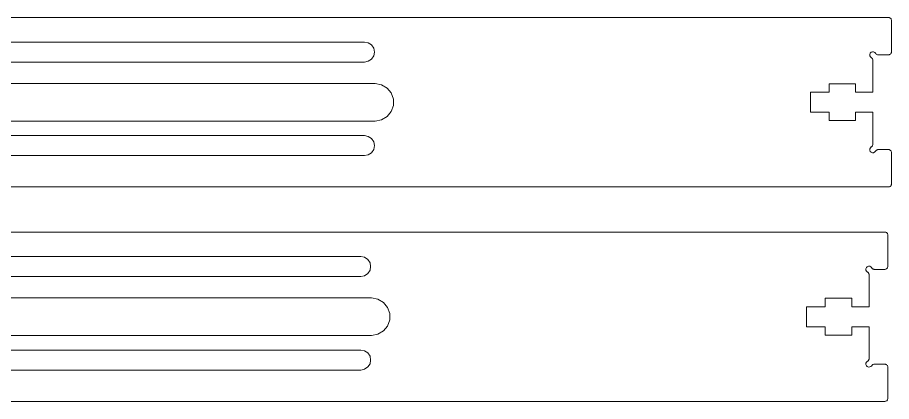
# Model space of a CAD drawing. Header units: inches. Extents: x 0 to 612, y 168 to 624.
# Drawn here: x 373.2 to 510.6, y 563.6 to 624 of the extents above; entities that cross this region are included whole.
import ezdxf

# ---------------------------------------------------------------- set-up
doc = ezdxf.new("R2010")
doc.units = ezdxf.units.IN
doc.header["$MEASUREMENT"] = 0
doc.layers.add('Capa 1', color=7, linetype='Continuous')

# ---------------------------------------------------------------- blocks, each defined once
blk = doc.blocks.new('block 2934')
at = {"layer": 'Capa 1', "color": 7, "lineweight": 9, "true_color": 0xffffff}
blk.add_lwpolyline([(504.89, 607.76), (504.89, 609.08)], dxfattribs=at)
blk = doc.blocks.new('block 2935')
at = {"layer": 'Capa 1', "color": 7, "lineweight": 9, "true_color": 0xffffff}
blk.add_lwpolyline([(500.78, 607.76), (504.89, 607.76)], dxfattribs=at)
blk = doc.blocks.new('block 2936')
at = {"layer": 'Capa 1', "color": 7, "lineweight": 9, "true_color": 0xffffff}
blk.add_lwpolyline([(504.89, 613.54), (500.78, 613.54)], dxfattribs=at)
blk = doc.blocks.new('block 2953')
at = {"layer": 'Capa 1', "color": 7, "lineweight": 9, "true_color": 0xffffff}
blk.add_lwpolyline([(510.08, 597.32), (510.19, 597.32), (510.26, 597.35), (510.36, 597.39), (510.43, 597.45), (510.5, 597.52), (510.53, 597.63), (510.57, 597.7), (510.57, 597.8)], dxfattribs=at)
blk = doc.blocks.new('block 2956')
at = {"layer": 'Capa 1', "color": 7, "lineweight": 9, "true_color": 0xffffff}
blk.add_lwpolyline([(427.72, 620.11), (313.4, 620.11)], dxfattribs=at)
blk = doc.blocks.new('block 2957')
at = {"layer": 'Capa 1', "color": 7, "lineweight": 9, "true_color": 0xffffff}
blk.add_lwpolyline([(427.72, 616.96), (428.31, 617.1), (428.83, 617.41), (429.18, 617.93), (429.28, 618.55), (429.18, 619.14), (428.83, 619.66), (428.31, 619.97), (427.72, 620.11)], dxfattribs=at)
blk = doc.blocks.new('block 2959')
at = {"layer": 'Capa 1', "color": 7, "lineweight": 9, "true_color": 0xffffff}
blk.add_lwpolyline([(427.72, 605.41), (313.4, 605.41)], dxfattribs=at)
blk = doc.blocks.new('block 2960')
at = {"layer": 'Capa 1', "color": 7, "lineweight": 9, "true_color": 0xffffff}
blk.add_lwpolyline([(427.72, 602.26), (428.31, 602.37), (428.83, 602.71), (429.18, 603.23), (429.28, 603.82), (429.18, 604.44), (428.83, 604.93), (428.31, 605.27), (427.72, 605.41)], dxfattribs=at)
blk = doc.blocks.new('block 2961')
at = {"layer": 'Capa 1', "color": 7, "lineweight": 9, "true_color": 0xffffff}
blk.add_lwpolyline([(504.89, 609.08), (507.63, 609.08)], dxfattribs=at)
blk = doc.blocks.new('block 2968')
at = {"layer": 'Capa 1', "color": 7, "lineweight": 9, "true_color": 0xffffff}
blk.add_lwpolyline([(500.78, 613.54), (500.78, 612.22)], dxfattribs=at)
blk = doc.blocks.new('block 2971')
at = {"layer": 'Capa 1', "color": 7, "lineweight": 9, "true_color": 0xffffff}
blk.add_lwpolyline([(507.63, 612.22), (504.89, 612.22)], dxfattribs=at)
blk = doc.blocks.new('block 2976')
at = {"layer": 'Capa 1', "color": 7, "lineweight": 9, "true_color": 0xffffff}
blk.add_lwpolyline([(427.72, 616.96), (313.4, 616.96)], dxfattribs=at)
blk = doc.blocks.new('block 2977')
at = {"layer": 'Capa 1', "color": 7, "lineweight": 9, "true_color": 0xffffff}
blk.add_lwpolyline([(427.72, 602.26), (313.4, 602.26)], dxfattribs=at)
blk = doc.blocks.new('block 2980')
at = {"layer": 'Capa 1', "color": 7, "lineweight": 9, "true_color": 0xffffff}
blk.add_lwpolyline([(429.38, 607.69), (430.39, 607.87), (431.29, 608.38), (431.94, 609.18), (432.29, 610.15), (432.29, 611.15), (431.94, 612.12), (431.29, 612.88), (430.39, 613.4), (429.38, 613.57)], dxfattribs=at)
blk = doc.blocks.new('block 2981')
at = {"layer": 'Capa 1', "color": 7, "lineweight": 9, "true_color": 0xffffff}
blk.add_lwpolyline([(311.71, 607.69), (429.38, 607.69)], dxfattribs=at)
blk = doc.blocks.new('block 2983')
at = {"layer": 'Capa 1', "color": 7, "lineweight": 9, "true_color": 0xffffff}
blk.add_lwpolyline([(429.38, 613.57), (311.71, 613.57)], dxfattribs=at)
blk = doc.blocks.new('block 2984')
at = {"layer": 'Capa 1', "color": 7, "lineweight": 9, "true_color": 0xffffff}
blk.add_lwpolyline([(510.08, 597.32), (1.19, 597.32)], dxfattribs=at)
blk = doc.blocks.new('block 2985')
at = {"layer": 'Capa 1', "color": 7, "lineweight": 9, "true_color": 0xffffff}
blk.add_lwpolyline([(510.57, 602.71), (510.57, 597.8)], dxfattribs=at)
blk = doc.blocks.new('block 2986')
at = {"layer": 'Capa 1', "color": 7, "lineweight": 9, "true_color": 0xffffff}
blk.add_lwpolyline([(510.57, 602.71), (510.57, 602.78), (510.53, 602.88), (510.5, 602.99), (510.43, 603.06), (510.36, 603.13), (510.26, 603.16), (510.19, 603.2), (510.08, 603.2)], dxfattribs=at)
blk = doc.blocks.new('block 2987')
at = {"layer": 'Capa 1', "color": 7, "lineweight": 9, "true_color": 0xffffff}
blk.add_lwpolyline([(508.49, 603.2), (510.08, 603.2)], dxfattribs=at)
blk = doc.blocks.new('block 2988')
at = {"layer": 'Capa 1', "color": 7, "lineweight": 9, "true_color": 0xffffff}
blk.add_lwpolyline([(508.49, 603.2), (508.42, 603.2), (508.35, 603.16), (508.28, 603.16), (508.25, 603.13), (508.18, 603.09), (508.15, 603.06), (508.08, 602.99), (508.04, 602.95)], dxfattribs=at)
blk = doc.blocks.new('block 2989')
at = {"layer": 'Capa 1', "color": 7, "lineweight": 9, "true_color": 0xffffff}
blk.add_lwpolyline([(507.38, 603.61), (507.25, 603.47), (507.14, 603.3), (507.14, 603.09), (507.21, 602.92), (507.35, 602.78), (507.56, 602.71), (507.73, 602.71), (507.94, 602.82), (508.04, 602.95)], dxfattribs=at)
blk = doc.blocks.new('block 2990')
at = {"layer": 'Capa 1', "color": 7, "lineweight": 9, "true_color": 0xffffff}
blk.add_lwpolyline([(507.38, 603.61), (507.45, 603.65), (507.49, 603.68), (507.52, 603.75), (507.56, 603.78), (507.59, 603.85), (507.63, 603.92), (507.63, 603.99), (507.63, 604.03)], dxfattribs=at)
blk = doc.blocks.new('block 2991')
at = {"layer": 'Capa 1', "color": 7, "lineweight": 9, "true_color": 0xffffff}
blk.add_lwpolyline([(507.63, 609.08), (507.63, 604.03)], dxfattribs=at)
blk = doc.blocks.new('block 2992')
at = {"layer": 'Capa 1', "color": 7, "lineweight": 9, "true_color": 0xffffff}
blk.add_lwpolyline([(500.78, 609.08), (500.78, 607.76)], dxfattribs=at)
blk = doc.blocks.new('block 2993')
at = {"layer": 'Capa 1', "color": 7, "lineweight": 9, "true_color": 0xffffff}
blk.add_lwpolyline([(497.84, 609.08), (500.78, 609.08)], dxfattribs=at)
blk = doc.blocks.new('block 2994')
at = {"layer": 'Capa 1', "color": 7, "lineweight": 9, "true_color": 0xffffff}
blk.add_lwpolyline([(497.84, 612.22), (497.84, 609.08)], dxfattribs=at)
blk = doc.blocks.new('block 2995')
at = {"layer": 'Capa 1', "color": 7, "lineweight": 9, "true_color": 0xffffff}
blk.add_lwpolyline([(500.78, 612.22), (497.84, 612.22)], dxfattribs=at)
blk = doc.blocks.new('block 2996')
at = {"layer": 'Capa 1', "color": 7, "lineweight": 9, "true_color": 0xffffff}
blk.add_lwpolyline([(504.89, 612.22), (504.89, 613.54)], dxfattribs=at)
blk = doc.blocks.new('block 2997')
at = {"layer": 'Capa 1', "color": 7, "lineweight": 9, "true_color": 0xffffff}
blk.add_lwpolyline([(507.63, 617.24), (507.63, 612.22)], dxfattribs=at)
blk = doc.blocks.new('block 2998')
at = {"layer": 'Capa 1', "color": 7, "lineweight": 9, "true_color": 0xffffff}
blk.add_lwpolyline([(507.63, 617.24), (507.63, 617.31), (507.63, 617.38), (507.59, 617.45), (507.56, 617.48), (507.52, 617.55), (507.49, 617.59), (507.45, 617.62), (507.38, 617.66)], dxfattribs=at)
blk = doc.blocks.new('block 2999')
at = {"layer": 'Capa 1', "color": 7, "lineweight": 9, "true_color": 0xffffff}
blk.add_lwpolyline([(508.04, 618.35), (507.94, 618.49), (507.73, 618.59), (507.56, 618.59), (507.35, 618.52), (507.21, 618.38), (507.14, 618.17), (507.14, 617.97), (507.25, 617.79), (507.38, 617.66)], dxfattribs=at)
blk = doc.blocks.new('block 3000')
at = {"layer": 'Capa 1', "color": 7, "lineweight": 9, "true_color": 0xffffff}
blk.add_lwpolyline([(508.04, 618.35), (508.08, 618.28), (508.15, 618.24), (508.18, 618.21), (508.25, 618.17), (508.28, 618.14), (508.35, 618.1), (508.42, 618.1), (508.49, 618.1)], dxfattribs=at)
blk = doc.blocks.new('block 3001')
at = {"layer": 'Capa 1', "color": 7, "lineweight": 9, "true_color": 0xffffff}
blk.add_lwpolyline([(510.08, 618.1), (508.49, 618.1)], dxfattribs=at)
blk = doc.blocks.new('block 3002')
at = {"layer": 'Capa 1', "color": 7, "lineweight": 9, "true_color": 0xffffff}
blk.add_lwpolyline([(510.08, 618.1), (510.19, 618.1), (510.26, 618.14), (510.36, 618.17), (510.43, 618.24), (510.5, 618.31), (510.53, 618.42), (510.57, 618.49), (510.57, 618.59)], dxfattribs=at)
blk = doc.blocks.new('block 3003')
at = {"layer": 'Capa 1', "color": 7, "lineweight": 9, "true_color": 0xffffff}
blk.add_lwpolyline([(510.57, 623.5), (510.57, 618.59)], dxfattribs=at)
blk = doc.blocks.new('block 3004')
at = {"layer": 'Capa 1', "color": 7, "lineweight": 9, "true_color": 0xffffff}
blk.add_lwpolyline([(510.57, 623.5), (510.57, 623.57), (510.53, 623.67), (510.5, 623.78), (510.43, 623.85), (510.36, 623.88), (510.26, 623.95), (510.19, 623.98), (510.08, 623.98)], dxfattribs=at)
blk = doc.blocks.new('block 3005')
at = {"layer": 'Capa 1', "color": 7, "lineweight": 9, "true_color": 0xffffff}
blk.add_lwpolyline([(1.19, 623.98), (510.08, 623.98)], dxfattribs=at)
blk = doc.blocks.new('block 3012')
at = {"layer": 'Capa 1', "color": 7, "lineweight": 9, "true_color": 0xffffff}
blk.add_lwpolyline([(507.04, 583.51), (507.04, 583.58), (507, 583.62), (507, 583.69), (506.97, 583.76), (506.94, 583.79), (506.9, 583.86), (506.83, 583.9), (506.8, 583.93)], dxfattribs=at)
blk = doc.blocks.new('block 3013')
at = {"layer": 'Capa 1', "color": 7, "lineweight": 9, "true_color": 0xffffff}
blk.add_lwpolyline([(507.45, 584.59), (507.32, 584.76), (507.14, 584.83), (506.94, 584.83), (506.76, 584.76), (506.62, 584.62), (506.55, 584.45), (506.55, 584.24), (506.66, 584.07), (506.8, 583.93)], dxfattribs=at)
blk = doc.blocks.new('block 3036')
at = {"layer": 'Capa 1', "color": 7, "lineweight": 9, "true_color": 0xffffff}
blk.add_lwpolyline([(311.12, 573.97), (428.8, 573.97)], dxfattribs=at)
blk = doc.blocks.new('block 3037')
at = {"layer": 'Capa 1', "color": 7, "lineweight": 9, "true_color": 0xffffff}
blk.add_lwpolyline([(427.14, 568.5), (312.78, 568.5)], dxfattribs=at)
blk = doc.blocks.new('block 3040')
at = {"layer": 'Capa 1', "color": 7, "lineweight": 9, "true_color": 0xffffff}
blk.add_lwpolyline([(428.8, 573.97), (429.8, 574.14), (430.7, 574.66), (431.36, 575.42), (431.7, 576.39), (431.7, 577.43), (431.36, 578.36), (430.7, 579.16), (429.8, 579.67), (428.8, 579.85)], dxfattribs=at)
blk = doc.blocks.new('block 3042')
at = {"layer": 'Capa 1', "color": 7, "lineweight": 9, "true_color": 0xffffff}
blk.add_lwpolyline([(428.8, 579.85), (311.12, 579.85)], dxfattribs=at)
blk = doc.blocks.new('block 3058')
at = {"layer": 'Capa 1', "color": 7, "lineweight": 9, "true_color": 0xffffff}
blk.add_lwpolyline([(427.14, 571.65), (312.78, 571.65)], dxfattribs=at)
blk = doc.blocks.new('block 3059')
at = {"layer": 'Capa 1', "color": 7, "lineweight": 9, "true_color": 0xffffff}
blk.add_lwpolyline([(427.14, 568.5), (427.72, 568.64), (428.24, 568.99), (428.59, 569.47), (428.69, 570.09), (428.59, 570.68), (428.24, 571.2), (427.72, 571.55), (427.14, 571.65)], dxfattribs=at)
blk = doc.blocks.new('block 3061')
at = {"layer": 'Capa 1', "color": 7, "lineweight": 9, "true_color": 0xffffff}
blk.add_lwpolyline([(427.14, 586.35), (312.78, 586.35)], dxfattribs=at)
blk = doc.blocks.new('block 3062')
at = {"layer": 'Capa 1', "color": 7, "lineweight": 9, "true_color": 0xffffff}
blk.add_lwpolyline([(427.14, 583.24), (427.72, 583.34), (428.24, 583.69), (428.59, 584.21), (428.69, 584.79), (428.59, 585.38), (428.24, 585.9), (427.72, 586.25), (427.14, 586.35)], dxfattribs=at)
blk = doc.blocks.new('block 3063')
at = {"layer": 'Capa 1', "color": 7, "lineweight": 9, "true_color": 0xffffff}
blk.add_lwpolyline([(427.14, 583.24), (312.78, 583.24)], dxfattribs=at)
blk = doc.blocks.new('block 3064')
at = {"layer": 'Capa 1', "color": 7, "lineweight": 9, "true_color": 0xffffff}
blk.add_lwpolyline([(509.5, 563.56), (0.6, 563.56)], dxfattribs=at)
blk = doc.blocks.new('block 3065')
at = {"layer": 'Capa 1', "color": 7, "lineweight": 9, "true_color": 0xffffff}
blk.add_lwpolyline([(509.5, 563.56), (509.6, 563.59), (509.67, 563.59), (509.77, 563.66), (509.84, 563.69), (509.91, 563.8), (509.95, 563.87), (509.98, 563.97), (509.98, 564.04)], dxfattribs=at)
blk = doc.blocks.new('block 3066')
at = {"layer": 'Capa 1', "color": 7, "lineweight": 9, "true_color": 0xffffff}
blk.add_lwpolyline([(509.98, 568.95), (509.98, 564.04)], dxfattribs=at)
blk = doc.blocks.new('block 3067')
at = {"layer": 'Capa 1', "color": 7, "lineweight": 9, "true_color": 0xffffff}
blk.add_lwpolyline([(509.98, 568.95), (509.98, 569.06), (509.95, 569.16), (509.91, 569.23), (509.84, 569.3), (509.77, 569.37), (509.67, 569.4), (509.6, 569.44), (509.5, 569.44)], dxfattribs=at)
blk = doc.blocks.new('block 3068')
at = {"layer": 'Capa 1', "color": 7, "lineweight": 9, "true_color": 0xffffff}
blk.add_lwpolyline([(507.87, 569.44), (509.5, 569.44)], dxfattribs=at)
blk = doc.blocks.new('block 3069')
at = {"layer": 'Capa 1', "color": 7, "lineweight": 9, "true_color": 0xffffff}
blk.add_lwpolyline([(507.87, 569.44), (507.83, 569.44), (507.77, 569.44), (507.7, 569.4), (507.63, 569.37), (507.59, 569.33), (507.52, 569.3), (507.49, 569.26), (507.45, 569.19)], dxfattribs=at)
blk = doc.blocks.new('block 3070')
at = {"layer": 'Capa 1', "color": 7, "lineweight": 9, "true_color": 0xffffff}
blk.add_lwpolyline([(506.8, 569.89), (506.66, 569.75), (506.55, 569.57), (506.55, 569.37), (506.62, 569.19), (506.76, 569.06), (506.94, 568.95), (507.14, 568.99), (507.32, 569.06), (507.45, 569.19)], dxfattribs=at)
blk = doc.blocks.new('block 3071')
at = {"layer": 'Capa 1', "color": 7, "lineweight": 9, "true_color": 0xffffff}
blk.add_lwpolyline([(506.8, 569.89), (506.83, 569.92), (506.9, 569.96), (506.94, 569.99), (506.97, 570.06), (507, 570.13), (507, 570.16), (507.04, 570.23), (507.04, 570.3)], dxfattribs=at)
blk = doc.blocks.new('block 3072')
at = {"layer": 'Capa 1', "color": 7, "lineweight": 9, "true_color": 0xffffff}
blk.add_lwpolyline([(507.04, 575.32), (507.04, 570.3)], dxfattribs=at)
blk = doc.blocks.new('block 3073')
at = {"layer": 'Capa 1', "color": 7, "lineweight": 9, "true_color": 0xffffff}
blk.add_lwpolyline([(504.31, 575.32), (507.04, 575.32)], dxfattribs=at)
blk = doc.blocks.new('block 3074')
at = {"layer": 'Capa 1', "color": 7, "lineweight": 9, "true_color": 0xffffff}
blk.add_lwpolyline([(504.31, 574), (504.31, 575.32)], dxfattribs=at)
blk = doc.blocks.new('block 3075')
at = {"layer": 'Capa 1', "color": 7, "lineweight": 9, "true_color": 0xffffff}
blk.add_lwpolyline([(500.16, 574), (504.31, 574)], dxfattribs=at)
blk = doc.blocks.new('block 3076')
at = {"layer": 'Capa 1', "color": 7, "lineweight": 9, "true_color": 0xffffff}
blk.add_lwpolyline([(500.16, 575.32), (500.16, 574)], dxfattribs=at)
blk = doc.blocks.new('block 3077')
at = {"layer": 'Capa 1', "color": 7, "lineweight": 9, "true_color": 0xffffff}
blk.add_lwpolyline([(497.22, 575.32), (500.16, 575.32)], dxfattribs=at)
blk = doc.blocks.new('block 3078')
at = {"layer": 'Capa 1', "color": 7, "lineweight": 9, "true_color": 0xffffff}
blk.add_lwpolyline([(497.22, 578.46), (497.22, 575.32)], dxfattribs=at)
blk = doc.blocks.new('block 3079')
at = {"layer": 'Capa 1', "color": 7, "lineweight": 9, "true_color": 0xffffff}
blk.add_lwpolyline([(500.16, 578.46), (497.22, 578.46)], dxfattribs=at)
blk = doc.blocks.new('block 3080')
at = {"layer": 'Capa 1', "color": 7, "lineweight": 9, "true_color": 0xffffff}
blk.add_lwpolyline([(500.16, 579.81), (500.16, 578.46)], dxfattribs=at)
blk = doc.blocks.new('block 3081')
at = {"layer": 'Capa 1', "color": 7, "lineweight": 9, "true_color": 0xffffff}
blk.add_lwpolyline([(504.31, 579.81), (500.16, 579.81)], dxfattribs=at)
blk = doc.blocks.new('block 3082')
at = {"layer": 'Capa 1', "color": 7, "lineweight": 9, "true_color": 0xffffff}
blk.add_lwpolyline([(504.31, 578.46), (504.31, 579.81)], dxfattribs=at)
blk = doc.blocks.new('block 3083')
at = {"layer": 'Capa 1', "color": 7, "lineweight": 9, "true_color": 0xffffff}
blk.add_lwpolyline([(507.04, 578.46), (504.31, 578.46)], dxfattribs=at)
blk = doc.blocks.new('block 3084')
at = {"layer": 'Capa 1', "color": 7, "lineweight": 9, "true_color": 0xffffff}
blk.add_lwpolyline([(507.04, 583.51), (507.04, 578.46)], dxfattribs=at)
blk = doc.blocks.new('block 3085')
at = {"layer": 'Capa 1', "color": 7, "lineweight": 9, "true_color": 0xffffff}
blk.add_lwpolyline([(507.45, 584.59), (507.49, 584.55), (507.52, 584.48), (507.59, 584.45), (507.63, 584.41), (507.7, 584.38), (507.77, 584.38), (507.83, 584.34), (507.87, 584.34)], dxfattribs=at)
blk = doc.blocks.new('block 3086')
at = {"layer": 'Capa 1', "color": 7, "lineweight": 9, "true_color": 0xffffff}
blk.add_lwpolyline([(509.5, 584.34), (507.87, 584.34)], dxfattribs=at)
blk = doc.blocks.new('block 3087')
at = {"layer": 'Capa 1', "color": 7, "lineweight": 9, "true_color": 0xffffff}
blk.add_lwpolyline([(509.5, 584.34), (509.6, 584.38), (509.67, 584.38), (509.77, 584.45), (509.84, 584.48), (509.91, 584.59), (509.95, 584.66), (509.98, 584.76), (509.98, 584.83)], dxfattribs=at)
blk = doc.blocks.new('block 3088')
at = {"layer": 'Capa 1', "color": 7, "lineweight": 9, "true_color": 0xffffff}
blk.add_lwpolyline([(509.98, 589.74), (509.98, 584.83)], dxfattribs=at)
blk = doc.blocks.new('block 3089')
at = {"layer": 'Capa 1', "color": 7, "lineweight": 9, "true_color": 0xffffff}
blk.add_lwpolyline([(509.98, 589.74), (509.98, 589.84), (509.95, 589.95), (509.91, 590.02), (509.84, 590.09), (509.77, 590.16), (509.67, 590.19), (509.6, 590.22), (509.5, 590.22)], dxfattribs=at)
blk = doc.blocks.new('block 3090')
at = {"layer": 'Capa 1', "color": 7, "lineweight": 9, "true_color": 0xffffff}
blk.add_lwpolyline([(0.6, 590.22), (509.5, 590.22)], dxfattribs=at)

msp = doc.modelspace()

# ---------------------------------------------------------------- block references
at = {"layer": 'Capa 1'}
for name in ['block 3005', 'block 3004', 'block 3003', 'block 2956', 'block 2957', 'block 2999', 'block 3000', 'block 3002', 'block 2976', 'block 2998', 'block 2997', 'block 3001', 'block 2983', 'block 2980', 'block 2936', 'block 2968', 'block 2996', 'block 2994', 'block 2995', 'block 2971', 'block 2993', 'block 2992', 'block 2934', 'block 2961', 'block 2991', 'block 2981', 'block 2935', 'block 2959', 'block 2960', 'block 2989', 'block 2990', 'block 2988', 'block 2987', 'block 2986', 'block 2977', 'block 2985', 'block 2953', 'block 2984', 'block 3090', 'block 3089', 'block 3088', 'block 3061', 'block 3062', 'block 3013', 'block 3012', 'block 3085', 'block 3086', 'block 3087', 'block 3063', 'block 3084', 'block 3042', 'block 3040', 'block 3080', 'block 3081', 'block 3082', 'block 3078', 'block 3079', 'block 3083', 'block 3077', 'block 3076', 'block 3073', 'block 3074', 'block 3072', 'block 3036', 'block 3075', 'block 3058', 'block 3059', 'block 3071', 'block 3070', 'block 3069', 'block 3068', 'block 3067', 'block 3066', 'block 3037', 'block 3064', 'block 3065']:
    msp.add_blockref(name, (0, 0), dxfattribs=at)

doc.saveas('drawing.dxf')
